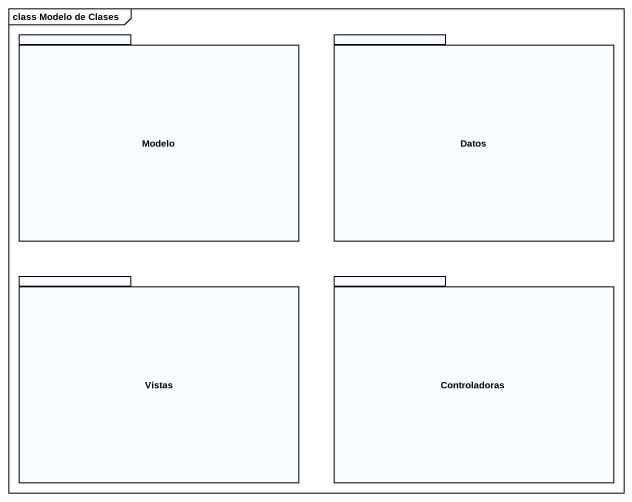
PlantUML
@startuml
mainframe class Modelo de Clases
package Modelo {
}
package Datos {
}
package Vistas {
}
package Controladoras {
}
@enduml
